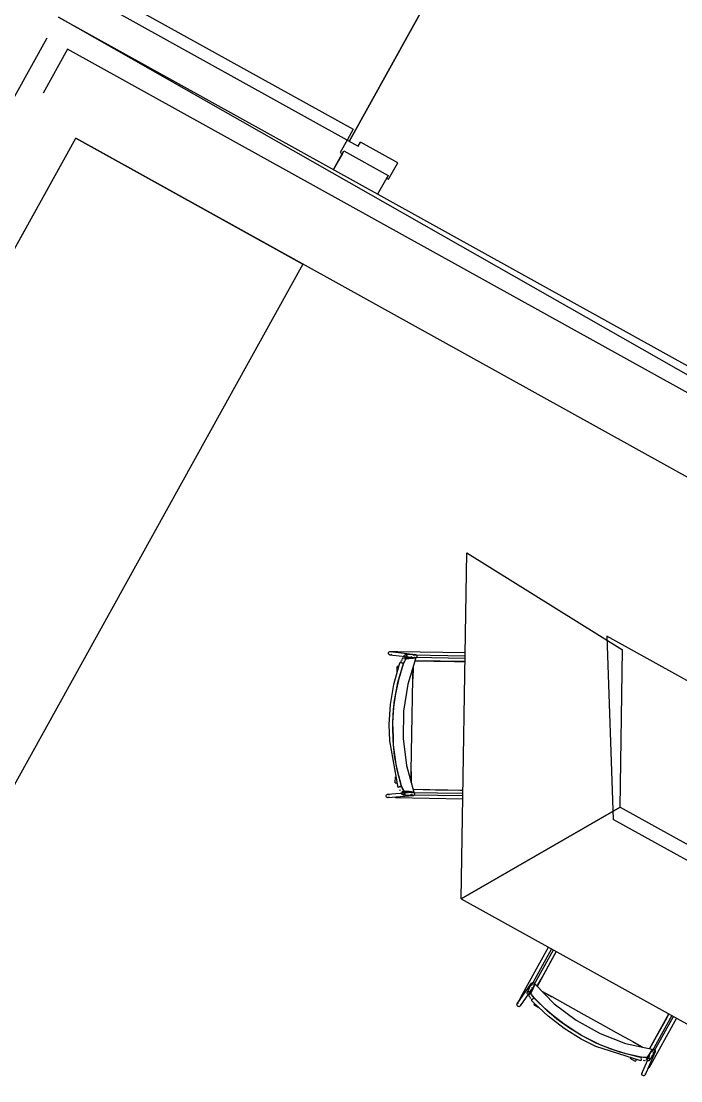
# Model space of a CAD drawing. Header units: metres. Extents: x 3.2 to 22.3, y 0.7 to 22.8.
# Drawn here: x 18.274 to 19.099, y 14.514 to 15.84 of the extents above; entities that cross this region are included whole.
import ezdxf

# ---------------------------------------------------------------- set-up
doc = ezdxf.new("R2010")
doc.units = ezdxf.units.M
doc.layers.add('ARREDI', color=9, linetype='Continuous')
doc.layers.add('PARETI_STRUTTURE', color=7, linetype='Continuous')

msp = doc.modelspace()

# ---------------------------------------------------------------- linework, layer by layer
at = {"layer": 'ARREDI'}
for points in [[(17.8059, 14.7264), (18.3421, 15.6938), (18.6263, 15.5363), (18.2003, 14.7678)], [(18.7652, 14.8754), (18.7623, 14.8743)], [(19.0234, 14.8566), (18.8246, 14.7417)], [(19.0637, 14.5533), (19.0633, 14.5503)]]:
    msp.add_lwpolyline(points, close=True, dxfattribs=at)
for points in [[(18.8246, 14.7417), (18.8317, 15.1748), (19.0266, 15.0535)], [(19.3858, 14.8606), (19.007, 15.0706), (19.0148, 14.8411)], [(18.7338, 15.0478), (18.7335, 15.0484), (18.7334, 15.0492), (18.7335, 15.0499), (18.7339, 15.0506), (18.7345, 15.051), (18.7353, 15.0512), (18.7358, 15.0512), (18.736, 15.0512), (18.7367, 15.0509), (18.7372, 15.0504)], [(18.7371, 15.0476), (18.7365, 15.0472), (18.7358, 15.0469), (18.7353, 15.0469), (18.735, 15.047), (18.7343, 15.0473), (18.7338, 15.0478)], [(18.7453, 15.0512), (18.7453, 15.0512), (18.7453, 15.0509), (18.7453, 15.0504)], [(18.7453, 15.0497), (18.7453, 15.0504)], [(18.7518, 15.0433), (18.7508, 15.0419)], [(18.7509, 15.042), (18.7518, 15.0433)], [(18.7525, 15.0361), (18.7534, 15.0384), (18.7544, 15.0404), (18.7554, 15.0418), (18.7561, 15.0423), (18.762, 15.0428), (18.7679, 15.0432), (18.7578, 15.0105), (18.7523, 14.9766), (18.7518, 14.9424), (18.7561, 14.9084), (18.7652, 14.8754), (18.7593, 14.8759), (18.7534, 14.8765)], [(18.7526, 15.0442), (18.7525, 15.045), (18.7527, 15.0457), (18.7531, 15.0463), (18.7536, 15.0468), (18.7537, 15.0468), (18.7543, 15.047), (18.7545, 15.047), (18.7551, 15.047), (18.7557, 15.0466), (18.7563, 15.0461)], [(18.7525, 15.0361), (18.7534, 15.0385), (18.7545, 15.0405), (18.7554, 15.0419), (18.7561, 15.0424)], [(18.7563, 15.0461), (18.7566, 15.0455), (18.7567, 15.0447), (18.7566, 15.044), (18.7562, 15.0434), (18.7556, 15.0429), (18.7556, 15.0429), (18.7549, 15.0427), (18.7547, 15.0427), (18.7542, 15.0427), (18.7535, 15.043), (18.7529, 15.0435)], [(18.7541, 15.0439), (18.7584, 15.0442), (18.7601, 15.0443)], [(18.7565, 15.0442), (18.7565, 15.0443)], [(18.7626, 15.0445), (18.7616, 15.0444)], [(18.7648, 15.0464), (18.7652, 15.0471), (18.7658, 15.0475), (18.7666, 15.0477), (18.7671, 15.0477), (18.7673, 15.0477), (18.768, 15.0474), (18.7685, 15.0469)], [(18.7679, 15.0432), (18.7658, 15.044)], [(18.7685, 15.0469), (18.7689, 15.0462), (18.7689, 15.0455), (18.7688, 15.0447), (18.7684, 15.0441), (18.7678, 15.0437), (18.7671, 15.0434)], [(19.0234, 14.8566), (19.0266, 15.0535)], [(18.7389, 14.9625), (18.7398, 14.9792), (18.7425, 14.9985), (18.7467, 15.0175), (18.7525, 15.0361)], [(18.7389, 14.9625), (18.7398, 14.9791), (18.7425, 14.9984), (18.7467, 15.0174), (18.7524, 15.036)], [(18.7465, 15.0324), (18.7458, 15.0324), (18.7451, 15.0324), (18.7446, 15.0324), (18.7444, 15.0324)], [(18.7482, 15.0379), (18.7484, 15.0378), (18.7489, 15.0376), (18.7495, 15.0374), (18.7502, 15.0371), (18.7509, 15.0369)], [(18.7493, 15.0386), (18.7489, 15.0376)], [(18.7489, 15.0376), (18.7493, 15.0386)], [(18.7498, 15.0399), (18.7504, 15.0411)], [(18.7503, 15.0409), (18.7498, 15.0398)], [(18.7522, 15.0364), (18.752, 15.0365), (18.7515, 15.0367), (18.7509, 15.0369)], [(18.7619, 14.8873), (18.7621, 14.9017), (18.7625, 14.9247), (18.7629, 14.9478), (18.7632, 14.9709), (18.7636, 14.994), (18.764, 15.017), (18.7642, 15.0313)], [(18.7642, 15.0313), (18.764, 15.0173)], [(18.7669, 15.0398), (18.7773, 15.0396), (18.7902, 15.0394), (18.8031, 15.0392), (18.8161, 15.039), (18.829, 15.0388)], [(18.7392, 14.9406), (18.7388, 14.9569)], [(18.7388, 14.9569), (18.7392, 14.9406)], [(18.7499, 14.883), (18.7448, 14.9018), (18.7412, 14.9209), (18.7392, 14.94)], [(18.75, 14.8829), (18.7448, 14.9017), (18.7412, 14.9208), (18.7392, 14.9399)], [(18.7621, 14.9013), (18.7619, 14.8873)], [(18.742, 14.8868), (18.742, 14.8868)], [(18.742, 14.8868), (18.7423, 14.8868), (18.7428, 14.8868), (18.7434, 14.8868), (18.7442, 14.8868)], [(18.7343, 14.8691), (18.7337, 14.8686), (18.733, 14.8684), (18.7328, 14.8683), (18.7323, 14.8684), (18.7316, 14.8686), (18.731, 14.8691), (18.7306, 14.8697), (18.7305, 14.8705), (18.7306, 14.8712), (18.7309, 14.8718)], [(18.7309, 14.8718), (18.7315, 14.8723), (18.7322, 14.8726), (18.7324, 14.8727), (18.7329, 14.8726), (18.7337, 14.8724), (18.7342, 14.8719)], [(18.7484, 14.8822), (18.7477, 14.8819), (18.747, 14.8817), (18.7464, 14.8815), (18.7459, 14.8813), (18.7456, 14.8812), (18.7456, 14.8812), (18.7456, 14.8812), (18.7458, 14.8813)], [(18.7476, 14.8783), (18.7482, 14.8772)], [(18.7482, 14.8771), (18.7476, 14.8783)], [(18.7484, 14.8822), (18.749, 14.8824), (18.7495, 14.8825), (18.7497, 14.8826)], [(18.7535, 14.8728), (18.7529, 14.8723), (18.7522, 14.872), (18.7516, 14.872), (18.7515, 14.872), (18.7509, 14.8722), (18.7508, 14.8722), (18.7502, 14.8727), (18.7499, 14.8733), (18.7497, 14.8741)], [(18.7571, 14.8745), (18.7557, 14.8746), (18.7498, 14.8752)], [(18.7534, 14.8765), (18.7527, 14.8771), (18.7518, 14.8785), (18.7508, 14.8806), (18.75, 14.8829)], [(18.7534, 14.8765), (18.7527, 14.8771), (18.7518, 14.8784), (18.7509, 14.8805), (18.75, 14.8829)], [(18.7508, 14.8759), (18.7515, 14.8762), (18.752, 14.8763), (18.7522, 14.8762), (18.7529, 14.876), (18.7529, 14.876), (18.7535, 14.8755), (18.7538, 14.8749), (18.754, 14.8742), (18.7538, 14.8734), (18.7535, 14.8728)], [(18.7657, 14.8716), (18.7651, 14.8711), (18.7644, 14.8708), (18.7642, 14.8708), (18.7637, 14.8708), (18.763, 14.8711), (18.7624, 14.8715), (18.762, 14.8722), (18.7619, 14.8729)], [(18.7642, 14.8788), (18.777, 14.8786), (18.7923, 14.8783), (18.8076, 14.8781), (18.8228, 14.8778), (18.8269, 14.8777)], [(18.765, 14.8749), (18.7656, 14.8744), (18.766, 14.8737), (18.7661, 14.873), (18.766, 14.8723), (18.7657, 14.8716)], [(18.7423, 14.8689), (18.7423, 14.8695)], [(18.7423, 14.868), (18.7423, 14.868), (18.7423, 14.8684), (18.7423, 14.8689)], [(19.0234, 14.8566), (19.1956, 14.7612), (19.2035, 14.5317)], [(19.187, 14.7457), (19.0148, 14.8411)], [(18.8246, 14.7417), (19.2035, 14.5317), (19.1956, 14.7612)], [(18.9194, 14.6321), (18.9245, 14.6413), (18.9308, 14.6526), (18.937, 14.6639), (18.9433, 14.6752)], [(18.9132, 14.633), (18.9126, 14.6335), (18.9123, 14.6342), (18.9121, 14.6349), (18.9123, 14.6356), (18.9125, 14.6361), (18.9125, 14.6361), (18.9127, 14.6363), (18.9132, 14.6367), (18.914, 14.637)], [(18.9159, 14.6177), (18.9143, 14.6196), (18.913, 14.6215), (18.9122, 14.623), (18.9121, 14.6239), (18.9145, 14.6293), (18.917, 14.6347), (18.941, 14.6103), (18.9683, 14.5896), (18.9983, 14.573), (19.0303, 14.5608), (19.0637, 14.5533), (19.0605, 14.5484), (19.0572, 14.5435)], [(18.914, 14.637), (18.9147, 14.6369), (18.9154, 14.6367), (18.916, 14.6362), (18.9163, 14.6355), (18.9165, 14.6348), (18.9163, 14.634)], [(18.917, 14.6347), (18.9152, 14.6332)], [(18.8992, 14.6185), (18.8992, 14.6185), (18.8992, 14.6185), (18.8995, 14.6183), (18.8999, 14.6181)], [(18.9005, 14.6178), (18.8999, 14.6181)], [(18.9088, 14.6217), (18.9081, 14.6219), (18.9075, 14.6224), (18.9072, 14.623), (18.9071, 14.6238), (18.9071, 14.6238), (18.9072, 14.6245), (18.9073, 14.6246), (18.9076, 14.6251), (18.9082, 14.6256), (18.9089, 14.6258)], [(18.9089, 14.6258), (18.9096, 14.6258), (18.9103, 14.6255), (18.9109, 14.625), (18.9113, 14.6244), (18.9114, 14.6237), (18.9114, 14.6237), (18.9112, 14.623), (18.9112, 14.6228), (18.9109, 14.6223), (18.9103, 14.6219), (18.9096, 14.6216)], [(18.9093, 14.6205), (18.9101, 14.619)], [(18.91, 14.6191), (18.9093, 14.6205)], [(18.9098, 14.6229), (18.9116, 14.6268), (18.9123, 14.6283)], [(18.9106, 14.6183), (18.9114, 14.6171)], [(18.9113, 14.6172), (18.9106, 14.6183)], [(18.9159, 14.6177), (18.9142, 14.6197), (18.913, 14.6215), (18.9122, 14.623), (18.9121, 14.6239)], [(18.9133, 14.6306), (18.9129, 14.6297)], [(18.9257, 14.6258), (18.9379, 14.6191)], [(19.0516, 14.556), (19.0391, 14.563), (19.019, 14.5741), (18.9988, 14.5853), (18.9786, 14.5965), (18.9584, 14.6077), (18.9382, 14.6189), (18.9257, 14.6258)], [(18.8968, 14.6067), (18.8961, 14.6068), (18.8954, 14.607), (18.8948, 14.6075), (18.8944, 14.6082), (18.8943, 14.6089), (18.8945, 14.6097), (18.8947, 14.6101), (18.8947, 14.6101), (18.8949, 14.6103), (18.8954, 14.6108), (18.8962, 14.611)], [(18.8986, 14.6088), (18.8985, 14.6081), (18.8983, 14.6076), (18.8983, 14.6076), (18.8981, 14.6074), (18.8975, 14.607), (18.8968, 14.6067)], [(18.9122, 14.6161), (18.9129, 14.6153)], [(18.9145, 14.6167), (18.9139, 14.6162), (18.9134, 14.6157), (18.9129, 14.6153), (18.9125, 14.615), (18.9123, 14.6148)], [(18.9123, 14.6148), (18.9123, 14.6148)], [(18.9145, 14.6167), (18.915, 14.6172), (18.9153, 14.6175), (18.9155, 14.6176)], [(18.9164, 14.6107), (18.916, 14.6101), (18.9157, 14.6095), (18.9155, 14.6091), (18.9153, 14.6089)], [(18.9745, 14.5711), (18.9602, 14.5798), (18.9444, 14.5912), (18.9296, 14.6039), (18.9159, 14.6177)], [(18.9745, 14.5711), (18.9602, 14.5798), (18.9445, 14.5912), (18.9297, 14.6038), (18.916, 14.6176)], [(19.0845, 14.5977), (19.0813, 14.592), (19.0739, 14.5786), (19.0665, 14.5652), (19.0603, 14.5541)], [(18.9939, 14.561), (18.9794, 14.5684)], [(18.9794, 14.5684), (18.994, 14.561)], [(19.0498, 14.5435), (19.0308, 14.5478), (19.0123, 14.5536), (18.9945, 14.5608)], [(19.0499, 14.5434), (19.031, 14.5477), (19.0124, 14.5536), (18.9945, 14.5608)], [(19.0394, 14.5628), (19.0516, 14.556)], [(19.0636, 14.5524), (19.0641, 14.5529), (19.0648, 14.5532), (19.0655, 14.5533), (19.0663, 14.553), (19.0669, 14.5526), (19.0673, 14.552)], [(19.0673, 14.552), (19.0675, 14.5512), (19.0674, 14.5505), (19.0673, 14.5503), (19.0673, 14.5503), (19.067, 14.5498), (19.0665, 14.5493), (19.0658, 14.549), (19.065, 14.549), (19.0643, 14.5492)], [(19.0427, 14.5382), (19.0428, 14.5385), (19.0431, 14.5389), (19.0434, 14.5395), (19.0437, 14.5401)], [(19.0497, 14.541), (19.0496, 14.5402), (19.0495, 14.5396), (19.0494, 14.5391), (19.0493, 14.5388), (19.0493, 14.5388), (19.0493, 14.5388), (19.0494, 14.539)], [(19.0498, 14.5417), (19.0499, 14.5423), (19.05, 14.5428), (19.0501, 14.543)], [(19.0572, 14.5435), (19.0563, 14.5431), (19.0547, 14.543), (19.0524, 14.5431), (19.0499, 14.5434)], [(19.0572, 14.5435), (19.0564, 14.5431), (19.0547, 14.543), (19.0525, 14.5431), (19.05, 14.5434)], [(19.055, 14.5392), (19.0541, 14.5391), (19.0529, 14.5392)], [(19.0542, 14.5391), (19.0529, 14.5392)], [(19.0564, 14.5409), (19.0565, 14.5416), (19.0568, 14.5421), (19.0568, 14.5422), (19.0574, 14.5427), (19.0574, 14.5427), (19.0581, 14.543), (19.0588, 14.5431), (19.0595, 14.5428), (19.0601, 14.5424), (19.0605, 14.5417)], [(19.0607, 14.5457), (19.0599, 14.5446), (19.0566, 14.5396)], [(19.0605, 14.5417), (19.0607, 14.541), (19.0606, 14.5403), (19.0604, 14.5398), (19.0603, 14.5396), (19.0598, 14.5392), (19.0598, 14.5391), (19.0591, 14.5389), (19.0583, 14.5388), (19.0576, 14.539), (19.057, 14.5395)], [(19.0587, 14.5301), (19.0581, 14.5304)], [(19.0594, 14.5297), (19.0591, 14.5298), (19.0587, 14.5301)], [(19.0594, 14.5297), (19.0595, 14.5297)], [(19.0507, 14.5214), (19.0505, 14.5222), (19.0506, 14.5229), (19.0507, 14.5231), (19.0507, 14.5231), (19.051, 14.5236), (19.0515, 14.5241)], [(19.0547, 14.5231), (19.0549, 14.5224), (19.0548, 14.5216), (19.0547, 14.5214), (19.0547, 14.5214), (19.0544, 14.521), (19.0539, 14.5205), (19.0532, 14.5202), (19.0525, 14.5201), (19.0517, 14.5204), (19.0511, 14.5208), (19.0507, 14.5214)]]:
    msp.add_lwpolyline(points, dxfattribs=at)
at = {"layer": 'PARETI_STRUTTURE'}
for points in [[(18.8075, 16.162), (18.7948, 16.1273), (18.7935, 16.0903), (18.8037, 16.0548), (18.8244, 16.0242), (18.8535, 16.0014), (18.3718, 15.8633), (18.3794, 15.8771), (18.6893, 15.7053), (18.6817, 15.6915), (18.6955, 15.6838), (18.6983, 15.689)], [(18.6844, 15.6899), (18.9135, 16.1032)], [(18.9135, 16.1032), (18.6844, 15.6899)], [(18.6817, 15.6915), (18.3718, 15.8633)], [(20.6485, 14.521), (18.3204, 15.8454), (20.6628, 14.5469)], [(17.7493, 14.7542), (17.7235, 14.7685), (18.3061, 15.8195)], [(20.6438, 14.4516), (20.6743, 14.5067), (18.3319, 15.8052), (18.3014, 15.7501)], [(18.3319, 15.8052), (18.3014, 15.7501)], [(17.7684, 14.7481), (17.7703, 14.7516), (17.8082, 14.7306), (18.3422, 15.6938)], [(20.6036, 14.4401), (18.3422, 15.6938)], [(18.6817, 15.6915), (18.6731, 15.676)], [(18.7452, 15.663), (18.6983, 15.689)], [(18.6648, 15.6545), (18.6778, 15.6779), (18.7329, 15.6473), (18.7199, 15.6239)], [(18.6648, 15.6545), (18.6758, 15.6744)], [(18.6758, 15.6744), (18.6648, 15.6545)], [(18.6731, 15.676), (18.6758, 15.6744)], [(18.6759, 15.6744), (18.6778, 15.6779)], [(18.6778, 15.6779), (18.7329, 15.6473)], [(18.7337, 15.6424), (18.7452, 15.663)], [(18.7329, 15.6474), (18.7309, 15.6439)], [(18.731, 15.6439), (18.7337, 15.6424)], [(18.7666, 15.0434), (18.7353, 15.0469)], [(18.7355, 15.0513), (18.7368, 15.0513), (18.7384, 15.0513), (18.7417, 15.0513), (18.7453, 15.0512)], [(18.7358, 15.0512), (18.767, 15.0477)], [(18.7453, 15.0512), (18.8296, 15.0499)], [(18.7662, 15.0476), (18.7545, 15.047)], [(18.7547, 15.0427), (18.7548, 15.0427), (18.7549, 15.0427), (18.755, 15.0427), (18.7552, 15.0427), (18.7553, 15.0427), (18.7554, 15.0427), (18.7557, 15.0427), (18.7558, 15.0427), (18.7559, 15.0427), (18.7561, 15.0427), (18.7562, 15.0427), (18.7564, 15.0428), (18.7565, 15.0428), (18.7566, 15.0428), (18.7567, 15.0428), (18.7569, 15.0428), (18.7571, 15.0428), (18.7573, 15.0428), (18.7574, 15.0428), (18.7575, 15.0428), (18.7577, 15.0428), (18.7578, 15.0428), (18.7579, 15.0428), (18.758, 15.0428), (18.7582, 15.0428), (18.7583, 15.0429), (18.7584, 15.0429), (18.7586, 15.0429), (18.7588, 15.0429), (18.759, 15.0429), (18.7591, 15.0429), (18.7592, 15.0429), (18.7594, 15.0429), (18.7595, 15.0429), (18.7596, 15.0429), (18.7598, 15.0429), (18.7599, 15.0429), (18.76, 15.0429), (18.7603, 15.0429), (18.7604, 15.043), (18.7605, 15.043), (18.7607, 15.043), (18.7608, 15.043), (18.7609, 15.043), (18.7611, 15.043), (18.7612, 15.043), (18.7613, 15.043), (18.7615, 15.043), (18.7616, 15.043), (18.7617, 15.043), (18.762, 15.043), (18.7621, 15.043), (18.7622, 15.043), (18.7624, 15.0431), (18.7625, 15.0431), (18.7626, 15.0431), (18.7628, 15.0431), (18.7629, 15.0431), (18.763, 15.0431), (18.7632, 15.0431), (18.7634, 15.0431), (18.7635, 15.0431), (18.7637, 15.0431), (18.7638, 15.0431), (18.7639, 15.0431), (18.7641, 15.0431), (18.7642, 15.0431), (18.7643, 15.0431), (18.7645, 15.0431), (18.7646, 15.0432), (18.7647, 15.0432), (18.7649, 15.0432), (18.7651, 15.0432), (18.7653, 15.0432), (18.7654, 15.0432), (18.7655, 15.0432), (18.7656, 15.0432), (18.7658, 15.0432), (18.7659, 15.0432), (18.766, 15.0432), (18.7662, 15.0432), (18.7663, 15.0432), (18.7664, 15.0432)], [(18.7565, 15.0442), (18.7584, 15.0442)], [(18.8296, 15.0455), (18.7638, 15.0466)], [(18.7662, 15.0441), (18.8295, 15.0431)], [(18.7345, 14.9598), (18.7361, 14.985), (18.7403, 15.0099), (18.7469, 15.0343), (18.7481, 15.0379)], [(18.7388, 14.9597), (18.7389, 14.9626), (18.7408, 14.9876), (18.7453, 15.0123), (18.7522, 15.0364)], [(18.7442, 15.0253), (18.7443, 15.0324)], [(18.8295, 15.0387), (18.7668, 15.0398)], [(18.7456, 14.8812), (18.735, 14.9396), (18.7345, 14.9598)], [(18.7497, 14.8826), (18.7489, 14.8854), (18.743, 14.9098), (18.7396, 14.9346), (18.7388, 14.9597)], [(18.742, 14.8868), (18.7421, 14.8945)], [(18.7324, 14.8727), (18.7638, 14.8751)], [(18.7642, 14.8708), (18.7328, 14.8683)], [(18.7517, 14.872), (18.7517, 14.8719), (18.7519, 14.8719), (18.752, 14.8719), (18.7523, 14.8719), (18.7524, 14.8719), (18.7525, 14.8719), (18.7527, 14.8719), (18.7529, 14.8718), (18.753, 14.8718), (18.7532, 14.8718), (18.7533, 14.8718), (18.7534, 14.8718), (18.7536, 14.8718), (18.7537, 14.8718), (18.7538, 14.8718), (18.754, 14.8718), (18.7541, 14.8717), (18.7542, 14.8717), (18.7545, 14.8717), (18.7546, 14.8717), (18.7547, 14.8717), (18.7549, 14.8717), (18.755, 14.8717), (18.7551, 14.8717), (18.7553, 14.8717), (18.7554, 14.8716), (18.7555, 14.8716), (18.7557, 14.8716), (18.7558, 14.8716), (18.7559, 14.8716), (18.756, 14.8716), (18.7562, 14.8716), (18.7563, 14.8716), (18.7564, 14.8716), (18.7567, 14.8715), (18.7568, 14.8715), (18.757, 14.8715), (18.7571, 14.8715), (18.7572, 14.8715), (18.7574, 14.8715), (18.7575, 14.8715), (18.7576, 14.8715), (18.7578, 14.8715), (18.7579, 14.8714), (18.758, 14.8714), (18.7583, 14.8714), (18.7584, 14.8714), (18.7585, 14.8714), (18.7587, 14.8714), (18.7589, 14.8714), (18.7591, 14.8713), (18.7592, 14.8713), (18.7593, 14.8713), (18.7594, 14.8713), (18.7596, 14.8713), (18.7597, 14.8713), (18.7598, 14.8713), (18.76, 14.8713), (18.7601, 14.8713), (18.7602, 14.8713), (18.7605, 14.8712), (18.7606, 14.8712), (18.7608, 14.8712), (18.7609, 14.8712), (18.761, 14.8712), (18.7612, 14.8712), (18.7613, 14.8712), (18.7614, 14.8712), (18.7615, 14.8711), (18.7617, 14.8711), (18.7618, 14.8711), (18.7619, 14.8711), (18.7621, 14.8711), (18.7622, 14.8711), (18.7623, 14.8711), (18.7625, 14.8711), (18.7626, 14.8711), (18.7627, 14.8711), (18.7628, 14.871), (18.763, 14.871), (18.7631, 14.871), (18.7632, 14.871), (18.7634, 14.871), (18.7642, 14.8708)], [(18.7637, 14.8753), (18.752, 14.8763)], [(18.7557, 14.8746), (18.7538, 14.8746)], [(18.7609, 14.872), (18.7639, 14.872)], [(18.8268, 14.8734), (18.7628, 14.8745)], [(18.7641, 14.872), (18.8267, 14.871)], [(18.7642, 14.8788), (18.8269, 14.8778)], [(18.8267, 14.8666), (18.7423, 14.868)], [(18.8992, 14.6185), (18.9339, 14.6812)], [(18.9377, 14.6791), (18.912, 14.6326)], [(18.9153, 14.6336), (18.9399, 14.6779)], [(18.9436, 14.6758), (18.9195, 14.6321)], [(18.8947, 14.6101), (18.9125, 14.6361)], [(18.9161, 14.6336), (18.8983, 14.6076)], [(18.9123, 14.6353), (18.9073, 14.6246)], [(18.9162, 14.6334), (18.9161, 14.6333), (18.9161, 14.6332), (18.916, 14.633), (18.916, 14.6329), (18.9159, 14.6328), (18.9159, 14.6327), (18.9158, 14.6326), (18.9157, 14.6325), (18.9157, 14.6323), (18.9156, 14.6322), (18.9156, 14.6321), (18.9155, 14.632), (18.9154, 14.6317), (18.9153, 14.6316), (18.9153, 14.6315), (18.9152, 14.6314), (18.9152, 14.6313), (18.9151, 14.6312), (18.9151, 14.631), (18.915, 14.6309), (18.915, 14.6308), (18.9149, 14.6307), (18.9148, 14.6306), (18.9148, 14.6304), (18.9147, 14.6302), (18.9146, 14.6301), (18.9146, 14.63), (18.9145, 14.6299), (18.9145, 14.6297), (18.9144, 14.6296), (18.9143, 14.6295), (18.9143, 14.6294), (18.9142, 14.6293), (18.9142, 14.6291), (18.9141, 14.629), (18.9141, 14.6289), (18.914, 14.6287), (18.9139, 14.6285), (18.9138, 14.6284), (18.9138, 14.6283), (18.9137, 14.6282), (18.9137, 14.6281), (18.9136, 14.6279), (18.9136, 14.6278), (18.9135, 14.6277), (18.9134, 14.6276), (18.9134, 14.6275), (18.9133, 14.6274), (18.9132, 14.6271), (18.9132, 14.627), (18.9131, 14.6269), (18.9131, 14.6268), (18.913, 14.6266), (18.9129, 14.6265), (18.9129, 14.6264), (18.9128, 14.6263), (18.9128, 14.6262), (18.9127, 14.6261), (18.9126, 14.6258), (18.9126, 14.6257), (18.9125, 14.6256), (18.9124, 14.6255), (18.9124, 14.6253), (18.9123, 14.6252), (18.9123, 14.6251), (18.9122, 14.625), (18.9121, 14.6249), (18.9121, 14.6248), (18.912, 14.6246), (18.912, 14.6245), (18.9119, 14.6243), (18.9118, 14.6242), (18.9118, 14.624), (18.9117, 14.6239), (18.9116, 14.6238), (18.9116, 14.6237), (18.9115, 14.6236), (18.9115, 14.6234), (18.9114, 14.6233), (18.9114, 14.6232), (18.9113, 14.6231), (18.9113, 14.623), (18.9112, 14.6229), (18.9112, 14.6228)], [(18.8945, 14.6099), (18.8951, 14.6111), (18.8959, 14.6125), (18.8974, 14.6154), (18.8992, 14.6185)], [(18.9106, 14.6251), (18.9116, 14.6268)], [(18.9748, 14.5659), (18.9533, 14.5793), (18.9333, 14.5947), (18.9149, 14.612), (18.9123, 14.6148)], [(18.9216, 14.6054), (18.9153, 14.6088)], [(18.9769, 14.5697), (18.9744, 14.5711), (18.9532, 14.5846), (18.9335, 14.6002), (18.9155, 14.6176)], [(19.0942, 14.5923), (19.0595, 14.5297)], [(19.0603, 14.5541), (19.0844, 14.5977)], [(19.0882, 14.5956), (19.0634, 14.5508)], [(19.0662, 14.5508), (19.0904, 14.5944)], [(19.0493, 14.5388), (18.9929, 14.5568), (18.9748, 14.5659)], [(19.0501, 14.543), (19.0472, 14.5436), (19.0229, 14.5499), (18.9994, 14.5587), (18.9769, 14.5697)], [(19.0631, 14.552), (19.0568, 14.5421)], [(19.0629, 14.551), (19.0633, 14.552)], [(19.0427, 14.5382), (19.036, 14.5419)], [(19.0507, 14.5231), (19.0578, 14.5394)], [(19.0673, 14.5503), (19.0547, 14.5214)], [(19.0585, 14.5409), (19.0603, 14.5451)], [(19.0595, 14.5438), (19.059, 14.5429)], [(19.0604, 14.5398), (19.0604, 14.5398), (19.0608, 14.5405), (19.0609, 14.5406), (19.061, 14.5407), (19.0616, 14.5417), (19.0617, 14.5418), (19.0622, 14.5426), (19.0623, 14.5427), (19.0623, 14.5428), (19.063, 14.5438), (19.063, 14.5439), (19.0635, 14.5447), (19.0636, 14.5448), (19.0637, 14.5449), (19.0643, 14.5459), (19.0644, 14.546), (19.0649, 14.5468), (19.065, 14.5469), (19.065, 14.547), (19.0651, 14.5471), (19.0657, 14.5481), (19.0658, 14.5482), (19.0662, 14.5489), (19.0663, 14.549), (19.0664, 14.5491), (19.0665, 14.5492), (19.0667, 14.5496), (19.0673, 14.5503)], [(19.0647, 14.548), (19.0661, 14.5506)]]:
    msp.add_lwpolyline(points, dxfattribs=at)

doc.saveas('drawing.dxf')
